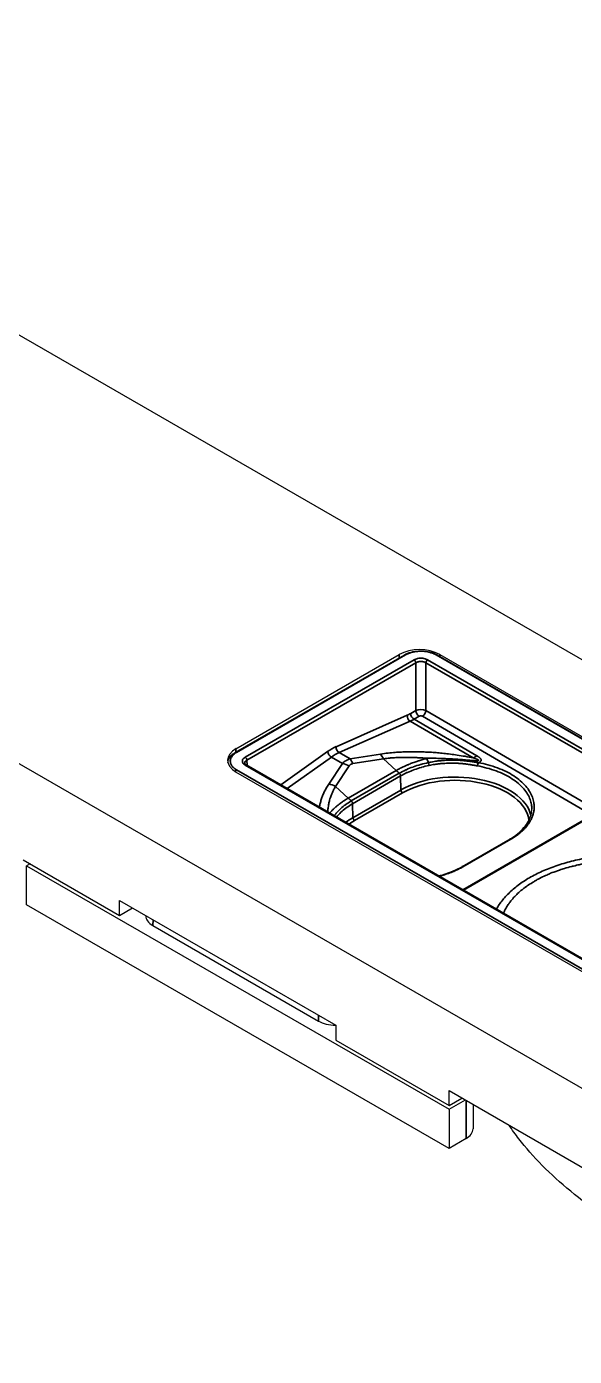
# Model space of a CAD drawing. Header units: millimetres. Extents: x 68 to 2000, y 100 to 2870.
# Drawn here: x 1331.5 to 1388.8, y 865.5 to 1004.8 of the extents above; entities that cross this region are included whole.
import ezdxf

# ---------------------------------------------------------------- set-up
doc = ezdxf.new("R2010")
doc.units = ezdxf.units.MM
doc.header["$LTSCALE"] = 10
doc.layers.add('_Sichtbarkanten', color=7, linetype='Continuous', lineweight=25)
doc.layers.add('Sichtbar schmal (ISO)', color=7, linetype='Continuous', lineweight=35)

msp = doc.modelspace()

# ---------------------------------------------------------------- linework, layer by layer
at = {"layer": '_Sichtbarkanten'}
for p, q in [((1274.8, 1004.8), (1593, 821.09)), ((1235.91, 982.35), (1554.1, 798.64)), ((1353.38, 928.81), (1371.07, 939.02)), ((1353.44, 929.18), (1370.52, 939.04)), ((1374.5, 939.02), (1479.16, 878.59)), ((1374.76, 939.04), (1479.1, 878.8)), ((1352.6, 927.7), (1352.6, 927.7)), ((1457.78, 866.5), (1353.44, 926.73)), ((1459.18, 867.06), (1354.53, 927.48)), ((1382.09, 919.72), (1377.07, 916.82)), ((1331.19, 917.54), (1341.27, 911.72)), ((1331.9, 917.13), (1331.54, 916.92)), ((1331.54, 916.92), (1375.74, 891.41)), ((1331.54, 912.84), (1331.54, 916.92)), ((1375.74, 887.32), (1331.54, 912.84)), ((1341.27, 911.72), (1341.27, 913.27)), ((1341.27, 913.27), (1363.89, 900.21)), ((1341.27, 911.72), (1342.61, 912.5)), ((1344.73, 910.66), (1362.06, 900.66)), ((1363.89, 900.21), (1363.89, 898.66)), ((1363.89, 898.66), (1375.74, 891.82)), ((1375.74, 891.82), (1375.74, 893.37)), ((1375.74, 893.37), (1414.27, 871.12)), ((1375.74, 891.82), (1377.08, 892.59)), ((1375.74, 891.41), (1377.44, 892.39)), ((1375.74, 891.41), (1375.74, 887.32)), ((1378.24, 891.92), (1378.24, 889.36)), ((1377.51, 888.34), (1375.74, 887.32))]:
    msp.add_line(p, q, dxfattribs=at)
for centre, major_axis, ratio, start_param, end_param in [((1372.64, 937.82), (-3, 0), 0.57735, 3.926991, 5.497787), ((1355.57, 927.96), (-3, 0), 0.57735, 5.497787, 7.068583), ((1346.5, 911.68), (-2.5, 0), 0.576647, 6.275518, 7.067974), ((1363.83, 901.68), (2.5, 0), 0.578054, 3.9276, 4.720056), ((1375.74, 889.36), (2.5, 0), 0.57735, 5.497787, 6.283185)]:
    msp.add_ellipse(centre, major_axis=major_axis, ratio=ratio, start_param=start_param, end_param=end_param, dxfattribs=at)
for points, knots in [([(1371.07, 939.02), (1371.27, 939.13), (1371.51, 939.23), (1372.01, 939.37), (1372.27, 939.41), (1372.81, 939.44), (1373.08, 939.43), (1373.6, 939.36), (1373.85, 939.3), (1374.23, 939.16), (1374.37, 939.09), (1374.5, 939.02)], [0, 0, 0, 0, 0.1660552, 0.1660552, 0.3279215, 0.3279215, 0.4875025, 0.4875025, 0.6464463, 0.6464463, 0.7526543, 0.7526543, 0.7526543, 0.7526543]), ([(1352.6, 927.7), (1352.61, 927.86), (1352.65, 928.02), (1352.8, 928.31), (1352.91, 928.44), (1353.14, 928.65), (1353.26, 928.73), (1353.38, 928.81)], [0, 0, 0, 0, 0.1374412, 0.1374412, 0.2768815, 0.2768815, 0.3797392, 0.3797392, 0.3797392, 0.3797392]), ([(1354.36, 927.67), (1354.36, 927.65), (1354.37, 927.63), (1354.4, 927.58), (1354.42, 927.56), (1354.46, 927.52), (1354.49, 927.5), (1354.53, 927.48)], [0, 0, 0, 0, 0.0591392, 0.0591392, 0.0917368, 0.0917368, 0.1262744, 0.1262744, 0.1262744, 0.1262744]), ([(1382.09, 919.72), (1382.69, 920.07), (1383.2, 920.48), (1383.94, 921.34), (1384.19, 921.8), (1384.36, 922.45), (1384.38, 922.65), (1384.39, 922.84)], [0, 0, 0, 0, 0.51711, 0.51711, 1.025548, 1.025548, 1.242955, 1.242955, 1.242955, 1.242955]), ([(1374.65, 915.87), (1375.18, 916), (1375.7, 916.18), (1376.48, 916.51), (1376.79, 916.66), (1377.07, 916.82)], [2.734678, 2.734678, 2.734678, 2.734678, 3.087174, 3.087174, 3.3269045, 3.3269045, 3.3269045, 3.3269045]), ([(1414.27, 870.39), (1414.18, 870.41), (1414.08, 870.44), (1413.98, 870.46), (1410.75, 871.29), (1407.54, 872.35), (1404.47, 873.59), (1401.4, 874.82), (1398.46, 876.25), (1395.77, 877.8), (1393.07, 879.36), (1390.6, 881.06), (1388.46, 882.83), (1386.31, 884.6), (1384.49, 886.45), (1383.04, 888.32), (1382.68, 888.79), (1382.34, 889.27), (1382.02, 889.74)], [0.0950371, 0.0950371, 0.0950371, 0.0950371, 0.1010675, 0.1010675, 0.1010675, 0.3005338, 0.3005338, 0.3005338, 0.5, 0.5, 0.5, 0.6994662, 0.6994662, 0.6994662, 0.8989325, 0.8989325, 0.8989325, 0.9493881, 0.9493881, 0.9493881, 0.9493881])]:
    msp.add_open_spline(points, degree=3, knots=knots, dxfattribs=at)
for points in [[(1352.6, 927.7), (1352.6, 927.7), (1352.6, 927.7), (1352.6, 927.7)], [(1354.36, 927.67), (1354.36, 927.67), (1354.36, 927.67), (1354.36, 927.67)]]:
    msp.add_open_spline(points, degree=3, dxfattribs=at)
at = {"layer": 'Sichtbar schmal (ISO)'}
for p, q in [((1371.19, 939), (1353.51, 928.79)), ((1370.52, 939.04), (1370.52, 938.7)), ((1479.03, 878.58), (1374.38, 939)), ((1374.76, 938.86), (1374.76, 939.04)), ((1372.08, 938.49), (1354.41, 928.28)), ((1372.25, 938.18), (1354.58, 927.98)), ((1372.25, 938.18), (1372.25, 933.18)), ((1477.96, 877.77), (1373.31, 938.18)), ((1373.31, 938.18), (1373.31, 933.17)), ((1373.49, 938.49), (1478.14, 878.07)), ((1372.25, 933.18), (1371.72, 932.87)), ((1391.05, 922.83), (1373.31, 933.17)), ((1371.36, 932.68), (1363.92, 929.39)), ((1371.67, 932.06), (1364.23, 928.77)), ((1371.67, 932.06), (1378.25, 928.22)), ((1372.61, 932.57), (1372.07, 932.26)), ((1372.07, 932.26), (1378.65, 928.43)), ((1390.69, 922.22), (1372.96, 932.57)), ((1353.44, 928.84), (1353.44, 929.18)), ((1354.6, 927.44), (1354.58, 927.98)), ((1363.03, 928.88), (1358.14, 925.39)), ((1363.43, 928.3), (1358.81, 925.01)), ((1364.57, 927.63), (1363.15, 925.48)), ((1364.57, 927.63), (1363.43, 928.3)), ((1365.38, 928.1), (1364.23, 928.77)), ((1368.56, 928.61), (1365.38, 928.1)), ((1368.87, 928.12), (1365.68, 927.61)), ((1368.87, 928.12), (1370.2, 926.89)), ((1353.51, 926.96), (1458.17, 866.53)), ((1459.05, 867.05), (1354.41, 927.47)), ((1365.28, 927.38), (1363.85, 925.23)), ((1370.2, 926.89), (1365.18, 923.99)), ((1370.53, 926.6), (1365.51, 923.71)), ((1370.67, 926.32), (1365.65, 923.42)), ((1370.67, 926.32), (1370.7, 924.85)), ((1363.85, 925.23), (1365.18, 923.99)), ((1370.7, 924.85), (1365.67, 921.95)), ((1365.65, 923.42), (1365.67, 921.95)), ((1370.87, 924.55), (1365.85, 921.65)), ((1377.17, 914.41), (1390.69, 922.22)), ((1377.26, 914.36), (1390.79, 922.17)), ((1377.19, 916.81), (1382.21, 919.71)), ((1344.73, 910.66), (1344.77, 911.25)), ((1362.06, 900.66), (1362.06, 901.27)), ((1377.51, 892.34), (1377.51, 888.34))]:
    msp.add_line(p, q, dxfattribs=at)
for centre, major_axis, ratio, start_param, end_param in [((1371.19, 938.8), (-0.125, 0.217), 0.57735, 5.497787, 6.283185), ((1374.38, 938.8), (0.125, 0.217), 0.57735, 0, 0.785398), ((1372.08, 938.28), (0.125, -0.217), 0.57735, 0.802851, 2.356194), ((1373.49, 938.28), (-0.125, -0.217), 0.57735, 3.926991, 5.480334), ((1372.78, 932.87), (-0.75, 0.001), 0.564858, 3.927962, 5.498483), ((1372.61, 932.98), (-0.25, 0.433), 0.57735, 0.802851, 2.350959), ((1372.96, 932.98), (0.252, 0.432), 0.574372, 3.929641, 5.482984), ((1371.71, 932.48), (-0.202, 0.457), 0.638319, 0.867947, 2.416202), ((1371.67, 936.57), (-2.19, -3.93), 0.587338, 0.662122, 0.776517), ((1372.02, 936.38), (-2.44, -4.36), 0.586051, 0.663298, 0.777689), ((1372.07, 932.67), (-0.25, 0.433), 0.57735, 0.802851, 2.350959), ((1363.54, 924.64), (-2.68, -4.8), 0.587338, 3.803714, 4.032507), ((1364.27, 929.19), (-0.202, 0.457), 0.638319, 0.867947, 2.416202), ((1353.51, 928.59), (-0.125, 0.217), 0.57735, 5.497787, 6.283194), ((1354.41, 928.08), (0.125, -0.217), 0.57735, 0.802851, 2.356194), ((1363.39, 928.68), (-0.29, 0.407), 0.508834, 0.750857, 2.299113), ((1363.9, 924.44), (-2.42, -4.37), 0.588623, 3.802531, 4.031337), ((1364.76, 925.73), (2.08, -1.38), 0.678392, 1.764791, 2.077288), ((1365.17, 925.96), (0.4, -2.47), 0.393813, 2.24003, 2.552527), ((1368.35, 926.47), (0.4, -2.47), 0.393811, 2.240031, 2.552528), ((1373.9, 931.12), (-0.84, 4.93), 0.236311, 2.173146, 2.290361), ((1373.57, 927.55), (0.052, -0.244), 0.26987, 0.942119, 2.279892), ((1378.67, 932.5), (-2.52, -4.32), 0.574309, 0.673627, 0.787993), ((1378.79, 927.51), (-0.045, -0.246), 0.237422, 3.781903, 5.332804), ((1353.51, 926.75), (0.125, 0.217), 0.57735, 0.785398, 1.765243), ((1354.41, 927.26), (0.125, 0.217), 0.57735, 0, 0.785398), ((1371.23, 930.2), (-2.5, 4.33), 0.57735, 2.059502, 2.156639), ((1376.36, 921.59), (8, 0), 0.57735, 0.132278, 2.356194), ((1376.36, 921.39), (7.75, 0), 0.57735, 0.067114, 2.356194), ((1363.34, 923.58), (2.08, -1.38), 0.678392, 1.764791, 2.077288), ((1370.87, 924.75), (-0.125, 0.217), 0.57735, 0.802851, 2.356194), ((1366.22, 927.3), (-2.5, 4.33), 0.57735, 2.059502, 2.156639), ((1371.33, 918.69), (-8, 0), 0.57735, 5.497787, 5.637259), ((1365.85, 921.86), (-0.125, 0.217), 0.57735, 0.802851, 2.356194), ((1371.33, 918.49), (-7.75, 0), 0.57735, 5.497787, 5.609846), ((1382.21, 919.51), (-0.125, 0.217), 0.57735, 5.492551, 6.283185), ((1377.19, 916.61), (-0.125, 0.217), 0.57735, 5.492551, 6.283185)]:
    msp.add_ellipse(centre, major_axis=major_axis, ratio=ratio, start_param=start_param, end_param=end_param, dxfattribs=at)
for points, knots in [([(1374.38, 939), (1374.3, 939.05), (1374.23, 939.09), (1374.14, 939.12), (1374.13, 939.13), (1374.13, 939.13), (1374.12, 939.13), (1374.04, 939.17), (1373.94, 939.2), (1373.85, 939.23), (1373.84, 939.23), (1373.84, 939.23), (1373.84, 939.23), (1373.74, 939.27), (1373.63, 939.29), (1373.52, 939.31), (1373.51, 939.31), (1373.51, 939.32), (1373.51, 939.32), (1373.4, 939.34), (1373.29, 939.35), (1373.18, 939.37), (1373.17, 939.37), (1373.16, 939.37), (1373.15, 939.37), (1373.04, 939.38), (1372.94, 939.38), (1372.83, 939.38), (1372.82, 939.39), (1372.8, 939.39), (1372.78, 939.39), (1372.68, 939.39), (1372.58, 939.38), (1372.48, 939.37), (1372.46, 939.37), (1372.44, 939.37), (1372.42, 939.37), (1372.32, 939.36), (1372.23, 939.35), (1372.14, 939.33), (1372.11, 939.33), (1372.09, 939.32), (1372.06, 939.32), (1371.97, 939.3), (1371.89, 939.28), (1371.81, 939.26), (1371.78, 939.25), (1371.75, 939.24), (1371.72, 939.23), (1371.64, 939.21), (1371.56, 939.18), (1371.49, 939.15), (1371.47, 939.14), (1371.45, 939.13), (1371.43, 939.12), (1371.34, 939.09), (1371.26, 939.05), (1371.19, 939)], [0, 0, 0, 0, 0.1, 0.1, 0.1, 0.106561, 0.106561, 0.106561, 0.2, 0.2, 0.2, 0.20288, 0.20288, 0.20288, 0.298312, 0.298312, 0.298312, 0.3, 0.3, 0.3, 0.392403, 0.392403, 0.392403, 0.4, 0.4, 0.4, 0.486838, 0.486838, 0.486838, 0.5, 0.5, 0.5, 0.581948, 0.581948, 0.581948, 0.6, 0.6, 0.6, 0.675281, 0.675281, 0.675281, 0.7, 0.7, 0.7, 0.77203, 0.77203, 0.77203, 0.8, 0.8, 0.8, 0.877932, 0.877932, 0.877932, 0.9, 0.9, 0.9, 1, 1, 1, 1]), ([(1373.49, 938.49), (1373.44, 938.52), (1373.38, 938.54), (1373.32, 938.57), (1373.25, 938.59), (1373.19, 938.61), (1373.11, 938.62), (1373.04, 938.64), (1372.97, 938.65), (1372.9, 938.65), (1372.82, 938.66), (1372.75, 938.66), (1372.67, 938.65), (1372.6, 938.65), (1372.52, 938.64), (1372.45, 938.62), (1372.38, 938.61), (1372.32, 938.59), (1372.25, 938.57), (1372.19, 938.54), (1372.13, 938.52), (1372.08, 938.49)], [0, 0, 0, 0, 0.142857, 0.142857, 0.142857, 0.285714, 0.285714, 0.285714, 0.428571, 0.428571, 0.428571, 0.571429, 0.571429, 0.571429, 0.714286, 0.714286, 0.714286, 0.857143, 0.857143, 0.857143, 1, 1, 1, 1]), ([(1372.96, 932.57), (1372.95, 932.58), (1372.93, 932.58), (1372.92, 932.59), (1372.9, 932.6), (1372.88, 932.6), (1372.87, 932.6), (1372.85, 932.61), (1372.83, 932.61), (1372.81, 932.61), (1372.8, 932.61), (1372.78, 932.61), (1372.76, 932.61), (1372.76, 932.61), (1372.76, 932.61), (1372.75, 932.61), (1372.74, 932.61), (1372.72, 932.61), (1372.71, 932.61), (1372.7, 932.61), (1372.7, 932.61), (1372.7, 932.61), (1372.68, 932.6), (1372.67, 932.6), (1372.65, 932.59), (1372.65, 932.59), (1372.65, 932.59), (1372.65, 932.59), (1372.63, 932.59), (1372.62, 932.58), (1372.61, 932.57)], [0, 0, 0, 0, 0.142224, 0.142224, 0.142224, 0.280203, 0.280203, 0.280203, 0.418988, 0.418988, 0.418988, 0.557082, 0.557082, 0.557082, 0.571429, 0.571429, 0.571429, 0.697074, 0.697074, 0.697074, 0.714286, 0.714286, 0.714286, 0.844977, 0.844977, 0.844977, 0.857143, 0.857143, 0.857143, 1, 1, 1, 1]), ([(1353.51, 928.79), (1353.44, 928.75), (1353.37, 928.71), (1353.3, 928.66), (1353.3, 928.65), (1353.29, 928.65), (1353.29, 928.65), (1353.23, 928.6), (1353.17, 928.55), (1353.12, 928.49), (1353.11, 928.49), (1353.11, 928.49), (1353.11, 928.48), (1353.06, 928.43), (1353.01, 928.36), (1352.97, 928.3), (1352.93, 928.24), (1352.91, 928.17), (1352.89, 928.1), (1352.88, 928.1), (1352.88, 928.09), (1352.88, 928.09), (1352.86, 928.03), (1352.85, 927.97), (1352.85, 927.9), (1352.85, 927.89), (1352.85, 927.89), (1352.85, 927.88), (1352.85, 927.82), (1352.86, 927.76), (1352.87, 927.7), (1352.87, 927.69), (1352.88, 927.68), (1352.88, 927.66), (1352.9, 927.61), (1352.92, 927.56), (1352.94, 927.51), (1352.95, 927.49), (1352.96, 927.47), (1352.97, 927.46), (1353, 927.41), (1353.03, 927.36), (1353.07, 927.31), (1353.09, 927.3), (1353.1, 927.28), (1353.12, 927.26), (1353.16, 927.22), (1353.21, 927.17), (1353.26, 927.13), (1353.27, 927.12), (1353.29, 927.11), (1353.3, 927.09), (1353.37, 927.04), (1353.44, 927), (1353.51, 926.96)], [0, 0, 0, 0, 0.1, 0.1, 0.1, 0.106905, 0.106905, 0.106905, 0.2, 0.2, 0.2, 0.203278, 0.203278, 0.203278, 0.298735, 0.298735, 0.298735, 0.39285, 0.39285, 0.39285, 0.4, 0.4, 0.4, 0.48729, 0.48729, 0.48729, 0.5, 0.5, 0.5, 0.582416, 0.582416, 0.582416, 0.6, 0.6, 0.6, 0.67577, 0.67577, 0.67577, 0.7, 0.7, 0.7, 0.772425, 0.772425, 0.772425, 0.8, 0.8, 0.8, 0.878172, 0.878172, 0.878172, 0.9, 0.9, 0.9, 1, 1, 1, 1]), ([(1354.41, 928.28), (1354.35, 928.25), (1354.31, 928.22), (1354.27, 928.18), (1354.23, 928.15), (1354.19, 928.11), (1354.17, 928.07), (1354.14, 928.03), (1354.13, 927.98), (1354.12, 927.94), (1354.11, 927.9), (1354.11, 927.85), (1354.12, 927.81), (1354.13, 927.77), (1354.14, 927.73), (1354.17, 927.69), (1354.19, 927.64), (1354.23, 927.61), (1354.27, 927.57), (1354.31, 927.53), (1354.35, 927.5), (1354.41, 927.47)], [0, 0, 0, 0, 0.142857, 0.142857, 0.142857, 0.285714, 0.285714, 0.285714, 0.428571, 0.428571, 0.428571, 0.571429, 0.571429, 0.571429, 0.714286, 0.714286, 0.714286, 0.857143, 0.857143, 0.857143, 1, 1, 1, 1]), ([(1354.58, 927.98), (1354.54, 927.96), (1354.47, 927.91), (1354.4, 927.82), (1354.37, 927.74), (1354.36, 927.69), (1354.36, 927.67)], [0, 0, 0, 0, 0.1428571, 0.2857143, 0.4285714, 0.5111097, 0.5111097, 0.5111097, 0.5111097]), ([(1365.38, 928.1), (1365.3, 928.08), (1365.23, 928.05), (1365.16, 928.02), (1365.15, 928.02), (1365.15, 928.02), (1365.14, 928.02), (1365.08, 927.99), (1365.01, 927.96), (1364.95, 927.92), (1364.95, 927.92), (1364.94, 927.92), (1364.93, 927.91), (1364.87, 927.88), (1364.81, 927.84), (1364.75, 927.79), (1364.75, 927.79), (1364.75, 927.79), (1364.74, 927.79), (1364.68, 927.74), (1364.63, 927.69), (1364.57, 927.63)], [0.0000018, 0.0000018, 0.0000018, 0.0000018, 0.2325658, 0.2325658, 0.2325658, 0.25, 0.25, 0.25, 0.4800042, 0.4800042, 0.4800042, 0.5, 0.5, 0.5, 0.7381522, 0.7381522, 0.7381522, 0.75, 0.75, 0.75, 1, 1, 1, 1]), ([(1365.68, 927.61), (1365.64, 927.61), (1365.6, 927.6), (1365.56, 927.58), (1365.56, 927.58), (1365.55, 927.58), (1365.55, 927.58), (1365.51, 927.57), (1365.48, 927.55), (1365.45, 927.54), (1365.45, 927.53), (1365.44, 927.53), (1365.44, 927.53), (1365.41, 927.51), (1365.38, 927.49), (1365.36, 927.47), (1365.35, 927.47), (1365.35, 927.47), (1365.35, 927.47), (1365.32, 927.44), (1365.3, 927.41), (1365.28, 927.38)], [0.0000036, 0.0000036, 0.0000036, 0.0000036, 0.2325545, 0.2325545, 0.2325545, 0.25, 0.25, 0.25, 0.4800041, 0.4800041, 0.4800041, 0.5, 0.5, 0.5, 0.7381615, 0.7381615, 0.7381615, 0.75, 0.75, 0.75, 1, 1, 1, 1]), ([(1378.25, 928.22), (1377.96, 928.28), (1377.68, 928.33), (1377.41, 928.38), (1377.13, 928.42), (1376.86, 928.47), (1376.6, 928.51), (1376.35, 928.55), (1376.1, 928.58), (1375.87, 928.61), (1375.63, 928.64), (1375.4, 928.67), (1375.18, 928.69), (1374.96, 928.71), (1374.75, 928.73), (1374.54, 928.75), (1374.33, 928.77), (1374.12, 928.78), (1373.91, 928.8), (1373.7, 928.81), (1373.49, 928.82), (1373.28, 928.83), (1373.07, 928.84), (1372.86, 928.85), (1372.65, 928.85), (1372.44, 928.86), (1372.23, 928.86), (1372.02, 928.86), (1371.81, 928.86), (1371.6, 928.86), (1371.39, 928.85), (1371.17, 928.85), (1370.96, 928.84), (1370.75, 928.83), (1370.53, 928.82), (1370.31, 928.81), (1370.08, 928.79), (1369.85, 928.77), (1369.61, 928.75), (1369.36, 928.72), (1369.1, 928.69), (1368.84, 928.65), (1368.56, 928.61)], [0, 0, 0, 0, 0.071429, 0.071429, 0.071429, 0.142857, 0.142857, 0.142857, 0.214286, 0.214286, 0.214286, 0.285714, 0.285714, 0.285714, 0.357143, 0.357143, 0.357143, 0.428571, 0.428571, 0.428571, 0.5, 0.5, 0.5, 0.571429, 0.571429, 0.571429, 0.642857, 0.642857, 0.642857, 0.714286, 0.714286, 0.714286, 0.785714, 0.785714, 0.785714, 0.857143, 0.857143, 0.857143, 0.928571, 0.928571, 0.928571, 1, 1, 1, 1]), ([(1373.42, 928.17), (1373.27, 928.18), (1373.11, 928.19), (1372.96, 928.21), (1372.94, 928.21), (1372.91, 928.21), (1372.89, 928.21), (1372.71, 928.22), (1372.53, 928.24), (1372.35, 928.24), (1372.34, 928.24), (1372.34, 928.25), (1372.33, 928.25), (1372.16, 928.25), (1371.99, 928.26), (1371.82, 928.26), (1371.78, 928.27), (1371.73, 928.27), (1371.69, 928.27), (1371.56, 928.27), (1371.42, 928.27), (1371.29, 928.27), (1371.21, 928.27), (1371.13, 928.27), (1371.05, 928.27), (1370.95, 928.27), (1370.84, 928.27), (1370.74, 928.27), (1370.62, 928.26), (1370.51, 928.26), (1370.39, 928.25), (1370.31, 928.25), (1370.24, 928.25), (1370.16, 928.24), (1370, 928.23), (1369.84, 928.22), (1369.66, 928.21), (1369.62, 928.21), (1369.58, 928.2), (1369.54, 928.2), (1369.33, 928.18), (1369.1, 928.15), (1368.87, 928.12)], [0, 0, 0, 0, 0.108069, 0.108069, 0.108069, 0.125, 0.125, 0.125, 0.25, 0.25, 0.25, 0.256719, 0.256719, 0.256719, 0.375, 0.375, 0.375, 0.405487, 0.405487, 0.405487, 0.5, 0.5, 0.5, 0.553901, 0.553901, 0.553901, 0.625, 0.625, 0.625, 0.702493, 0.702493, 0.702493, 0.75, 0.75, 0.75, 0.851226, 0.851226, 0.851226, 0.875, 0.875, 0.875, 1, 1, 1, 1]), ([(1373.42, 928.17), (1373.41, 928.16), (1373.4, 928.16), (1373.39, 928.16), (1373.33, 928.14), (1373.26, 928.12), (1373.2, 928.11), (1373.13, 928.09), (1373.06, 928.07), (1372.99, 928.04), (1372.92, 928.02), (1372.84, 928), (1372.77, 927.98), (1372.7, 927.96), (1372.63, 927.94), (1372.57, 927.91), (1372.55, 927.91), (1372.54, 927.91), (1372.53, 927.9), (1372.47, 927.89), (1372.42, 927.87), (1372.36, 927.85), (1372.29, 927.82), (1372.22, 927.8), (1372.14, 927.77), (1372.07, 927.75), (1372, 927.72), (1371.92, 927.69), (1371.85, 927.67), (1371.78, 927.64), (1371.71, 927.61), (1371.7, 927.61), (1371.7, 927.61), (1371.69, 927.6), (1371.61, 927.57), (1371.53, 927.54), (1371.44, 927.5), (1371.35, 927.46), (1371.26, 927.43), (1371.17, 927.38), (1371.09, 927.35), (1371.01, 927.31), (1370.92, 927.27), (1370.9, 927.26), (1370.89, 927.25), (1370.87, 927.24), (1370.76, 927.19), (1370.66, 927.14), (1370.54, 927.08), (1370.43, 927.02), (1370.32, 926.96), (1370.2, 926.89)], [0, 0, 0, 0, 0.011287, 0.011287, 0.011287, 0.076923, 0.076923, 0.076923, 0.153846, 0.153846, 0.153846, 0.230769, 0.230769, 0.230769, 0.307692, 0.307692, 0.307692, 0.31988, 0.31988, 0.31988, 0.384615, 0.384615, 0.384615, 0.461538, 0.461538, 0.461538, 0.538462, 0.538462, 0.538462, 0.610658, 0.610658, 0.610658, 0.615385, 0.615385, 0.615385, 0.692308, 0.692308, 0.692308, 0.769231, 0.769231, 0.769231, 0.832664, 0.832664, 0.832664, 0.846154, 0.846154, 0.846154, 0.923077, 0.923077, 0.923077, 1, 1, 1, 1]), ([(1373.58, 927.72), (1373.31, 927.67), (1373.04, 927.6), (1372.78, 927.53), (1372.77, 927.52), (1372.76, 927.52), (1372.75, 927.52), (1372.5, 927.45), (1372.25, 927.37), (1372.02, 927.28), (1372, 927.28), (1371.97, 927.27), (1371.95, 927.26), (1371.72, 927.17), (1371.49, 927.08), (1371.27, 926.98), (1371.25, 926.97), (1371.23, 926.96), (1371.21, 926.95), (1370.97, 926.84), (1370.74, 926.72), (1370.53, 926.6)], [0.0000007, 0.0000007, 0.0000007, 0.0000007, 0.2393032, 0.2393032, 0.2393032, 0.25, 0.25, 0.25, 0.4773005, 0.4773005, 0.4773005, 0.5, 0.5, 0.5, 0.7264113, 0.7264113, 0.7264113, 0.75, 0.75, 0.75, 1, 1, 1, 1]), ([(1378.25, 928.22), (1378.28, 928.21), (1378.31, 928.2), (1378.34, 928.19), (1378.37, 928.18), (1378.4, 928.17), (1378.43, 928.16), (1378.46, 928.15), (1378.48, 928.14), (1378.51, 928.13), (1378.53, 928.12), (1378.55, 928.11), (1378.58, 928.11), (1378.58, 928.1), (1378.58, 928.1), (1378.58, 928.1), (1378.6, 928.1), (1378.62, 928.09), (1378.64, 928.08), (1378.64, 928.08), (1378.64, 928.08), (1378.64, 928.08), (1378.66, 928.07), (1378.68, 928.06), (1378.69, 928.06), (1378.69, 928.06), (1378.69, 928.06), (1378.7, 928.05), (1378.71, 928.05), (1378.72, 928.04), (1378.73, 928.03), (1378.74, 928.03), (1378.74, 928.03), (1378.74, 928.03), (1378.75, 928.03), (1378.76, 928.02), (1378.77, 928.01), (1378.77, 928.01), (1378.77, 928.01), (1378.77, 928.01), (1378.78, 928.01), (1378.79, 928), (1378.8, 928), (1378.8, 928), (1378.8, 927.99), (1378.8, 927.99), (1378.81, 927.99), (1378.81, 927.98), (1378.81, 927.98), (1378.82, 927.97), (1378.82, 927.97), (1378.82, 927.96), (1378.82, 927.96), (1378.82, 927.96), (1378.82, 927.95), (1378.81, 927.95), (1378.81, 927.94), (1378.8, 927.94), (1378.8, 927.94), (1378.8, 927.94), (1378.8, 927.94), (1378.79, 927.94), (1378.78, 927.93), (1378.77, 927.93), (1378.77, 927.93), (1378.77, 927.93), (1378.76, 927.93), (1378.75, 927.93), (1378.74, 927.93), (1378.73, 927.92), (1378.72, 927.92), (1378.72, 927.92), (1378.71, 927.92), (1378.7, 927.92), (1378.69, 927.92), (1378.67, 927.92), (1378.66, 927.92), (1378.66, 927.92), (1378.65, 927.92), (1378.64, 927.92), (1378.62, 927.92), (1378.6, 927.92), (1378.59, 927.92), (1378.58, 927.92), (1378.58, 927.92), (1378.56, 927.92), (1378.54, 927.92), (1378.52, 927.92), (1378.51, 927.92), (1378.5, 927.92), (1378.49, 927.92), (1378.47, 927.92), (1378.44, 927.92), (1378.42, 927.92), (1378.41, 927.92), (1378.4, 927.93), (1378.39, 927.93), (1378.36, 927.93), (1378.34, 927.93), (1378.31, 927.93), (1378.3, 927.93), (1378.29, 927.93), (1378.27, 927.93), (1378.25, 927.93), (1378.22, 927.94), (1378.2, 927.94), (1378.18, 927.94), (1378.16, 927.94), (1378.15, 927.94), (1378.12, 927.94), (1378.09, 927.95), (1378.06, 927.95), (1378.04, 927.95), (1378.02, 927.95), (1378, 927.95), (1377.97, 927.95), (1377.94, 927.96), (1377.91, 927.96), (1377.89, 927.96), (1377.87, 927.96), (1377.84, 927.97), (1377.81, 927.97), (1377.78, 927.97), (1377.74, 927.97), (1377.71, 927.98), (1377.69, 927.98), (1377.66, 927.98), (1377.63, 927.98), (1377.59, 927.99), (1377.55, 927.99), (1377.52, 927.99), (1377.49, 927.99), (1377.46, 928), (1377.42, 928), (1377.38, 928), (1377.34, 928.01), (1377.3, 928.01), (1377.27, 928.01), (1377.23, 928.02), (1377.19, 928.02), (1377.15, 928.02), (1377.1, 928.03), (1377.06, 928.03), (1377.02, 928.03), (1376.98, 928.04), (1376.94, 928.04), (1376.89, 928.04), (1376.84, 928.05), (1376.79, 928.05), (1376.75, 928.05), (1376.7, 928.06), (1376.65, 928.06), (1376.6, 928.07), (1376.55, 928.07), (1376.5, 928.07), (1376.44, 928.08), (1376.39, 928.08), (1376.34, 928.08), (1376.28, 928.09), (1376.23, 928.09), (1376.17, 928.09), (1376.11, 928.1), (1376.05, 928.1), (1375.99, 928.11), (1375.94, 928.11), (1375.88, 928.11), (1375.81, 928.12), (1375.74, 928.12), (1375.67, 928.12), (1375.61, 928.13), (1375.55, 928.13), (1375.49, 928.13), (1375.41, 928.14), (1375.33, 928.14), (1375.25, 928.14), (1375.18, 928.14), (1375.12, 928.15), (1375.05, 928.15), (1374.96, 928.15), (1374.87, 928.16), (1374.77, 928.16), (1374.7, 928.16), (1374.63, 928.16), (1374.56, 928.16), (1374.45, 928.17), (1374.34, 928.17), (1374.23, 928.17), (1374.15, 928.17), (1374.08, 928.17), (1374, 928.17), (1373.88, 928.17), (1373.76, 928.17), (1373.64, 928.17), (1373.57, 928.17), (1373.49, 928.17), (1373.42, 928.17)], [0, 0, 0, 0, 0.0277778, 0.0277778, 0.0277778, 0.0555556, 0.0555556, 0.0555556, 0.0833333, 0.0833333, 0.0833333, 0.1111111, 0.1111111, 0.1111111, 0.113085, 0.113085, 0.113085, 0.1388889, 0.1388889, 0.1388889, 0.1413546, 0.1413546, 0.1413546, 0.1666667, 0.1666667, 0.1666667, 0.1696253, 0.1696253, 0.1696253, 0.1944444, 0.1944444, 0.1944444, 0.1978969, 0.1978969, 0.1978969, 0.2222222, 0.2222222, 0.2222222, 0.2261725, 0.2261725, 0.2261725, 0.25, 0.25, 0.25, 0.2544501, 0.2544501, 0.2544501, 0.2777778, 0.2777778, 0.2777778, 0.3055556, 0.3055556, 0.3055556, 0.3333333, 0.3333333, 0.3333333, 0.3611111, 0.3611111, 0.3611111, 0.3675181, 0.3675181, 0.3675181, 0.3888889, 0.3888889, 0.3888889, 0.3957945, 0.3957945, 0.3957945, 0.4166667, 0.4166667, 0.4166667, 0.4240613, 0.4240613, 0.4240613, 0.4444444, 0.4444444, 0.4444444, 0.4523359, 0.4523359, 0.4523359, 0.4722222, 0.4722222, 0.4722222, 0.4806045, 0.4806045, 0.4806045, 0.5, 0.5, 0.5, 0.5088861, 0.5088861, 0.5088861, 0.5277778, 0.5277778, 0.5277778, 0.5371562, 0.5371562, 0.5371562, 0.5555556, 0.5555556, 0.5555556, 0.5654231, 0.5654231, 0.5654231, 0.5833333, 0.5833333, 0.5833333, 0.5936914, 0.5936914, 0.5936914, 0.6111111, 0.6111111, 0.6111111, 0.6219612, 0.6219612, 0.6219612, 0.6388889, 0.6388889, 0.6388889, 0.6502323, 0.6502323, 0.6502323, 0.6666667, 0.6666667, 0.6666667, 0.6785043, 0.6785043, 0.6785043, 0.6944444, 0.6944444, 0.6944444, 0.706775, 0.706775, 0.706775, 0.7222222, 0.7222222, 0.7222222, 0.7350443, 0.7350443, 0.7350443, 0.75, 0.75, 0.75, 0.763311, 0.763311, 0.763311, 0.7777778, 0.7777778, 0.7777778, 0.7915835, 0.7915835, 0.7915835, 0.8055556, 0.8055556, 0.8055556, 0.8198651, 0.8198651, 0.8198651, 0.8333333, 0.8333333, 0.8333333, 0.8481327, 0.8481327, 0.8481327, 0.8611111, 0.8611111, 0.8611111, 0.8763974, 0.8763974, 0.8763974, 0.8888889, 0.8888889, 0.8888889, 0.9046671, 0.9046671, 0.9046671, 0.9166667, 0.9166667, 0.9166667, 0.9329148, 0.9329148, 0.9329148, 0.9444444, 0.9444444, 0.9444444, 0.9611167, 0.9611167, 0.9611167, 0.9722222, 0.9722222, 0.9722222, 0.9897059, 0.9897059, 0.9897059, 1, 1, 1, 1]), ([(1378.79, 927.71), (1378.75, 927.72), (1378.71, 927.73), (1378.66, 927.74), (1378.66, 927.74), (1378.66, 927.74), (1378.65, 927.74), (1378.61, 927.74), (1378.57, 927.75), (1378.52, 927.76), (1378.51, 927.76), (1378.51, 927.76), (1378.5, 927.76), (1378.45, 927.77), (1378.41, 927.78), (1378.36, 927.78), (1378.35, 927.79), (1378.34, 927.79), (1378.33, 927.79), (1378.28, 927.8), (1378.23, 927.8), (1378.19, 927.81), (1378.17, 927.81), (1378.15, 927.82), (1378.14, 927.82), (1378.09, 927.83), (1378.04, 927.83), (1377.99, 927.84), (1377.97, 927.84), (1377.95, 927.85), (1377.93, 927.85), (1377.88, 927.85), (1377.83, 927.86), (1377.78, 927.87), (1377.75, 927.87), (1377.73, 927.87), (1377.7, 927.88), (1377.65, 927.88), (1377.6, 927.89), (1377.55, 927.89), (1377.52, 927.9), (1377.48, 927.9), (1377.44, 927.91), (1377.4, 927.91), (1377.35, 927.92), (1377.3, 927.92), (1377.25, 927.92), (1377.21, 927.93), (1377.16, 927.93), (1377.12, 927.94), (1377.07, 927.94), (1377.02, 927.94), (1376.97, 927.95), (1376.91, 927.95), (1376.85, 927.96), (1376.81, 927.96), (1376.76, 927.96), (1376.72, 927.96), (1376.65, 927.97), (1376.58, 927.97), (1376.51, 927.97), (1376.47, 927.97), (1376.43, 927.97), (1376.39, 927.98), (1376.3, 927.98), (1376.22, 927.98), (1376.13, 927.98), (1376.1, 927.98), (1376.06, 927.98), (1376.02, 927.98), (1375.92, 927.98), (1375.82, 927.98), (1375.72, 927.98), (1375.68, 927.97), (1375.65, 927.97), (1375.62, 927.97), (1375.5, 927.97), (1375.38, 927.96), (1375.26, 927.95), (1375.23, 927.95), (1375.2, 927.95), (1375.18, 927.95), (1375.04, 927.94), (1374.9, 927.93), (1374.75, 927.91), (1374.73, 927.91), (1374.71, 927.91), (1374.69, 927.9), (1374.53, 927.89), (1374.36, 927.86), (1374.19, 927.84), (1374.18, 927.84), (1374.17, 927.83), (1374.16, 927.83), (1373.98, 927.8), (1373.78, 927.77), (1373.58, 927.72)], [0.0000001, 0.0000001, 0.0000001, 0.0000001, 0.0588235, 0.0588235, 0.0588235, 0.0641882, 0.0641882, 0.0641882, 0.1176471, 0.1176471, 0.1176471, 0.1264942, 0.1264942, 0.1264942, 0.1764706, 0.1764706, 0.1764706, 0.189003, 0.189003, 0.189003, 0.2352941, 0.2352941, 0.2352941, 0.2513416, 0.2513416, 0.2513416, 0.2941176, 0.2941176, 0.2941176, 0.3136317, 0.3136317, 0.3136317, 0.3529412, 0.3529412, 0.3529412, 0.3759008, 0.3759008, 0.3759008, 0.4117647, 0.4117647, 0.4117647, 0.4381951, 0.4381951, 0.4381951, 0.4705882, 0.4705882, 0.4705882, 0.50056, 0.50056, 0.50056, 0.5294118, 0.5294118, 0.5294118, 0.5629681, 0.5629681, 0.5629681, 0.5882353, 0.5882353, 0.5882353, 0.6254311, 0.6254311, 0.6254311, 0.6470588, 0.6470588, 0.6470588, 0.6879764, 0.6879764, 0.6879764, 0.7058824, 0.7058824, 0.7058824, 0.7505988, 0.7505988, 0.7505988, 0.7647059, 0.7647059, 0.7647059, 0.8133228, 0.8133228, 0.8133228, 0.8235294, 0.8235294, 0.8235294, 0.8760111, 0.8760111, 0.8760111, 0.8823529, 0.8823529, 0.8823529, 0.9383575, 0.9383575, 0.9383575, 0.9411765, 0.9411765, 0.9411765, 1, 1, 1, 1]), ([(1378.72, 927.38), (1378.68, 927.38), (1378.64, 927.39), (1378.59, 927.4), (1378.59, 927.4), (1378.58, 927.4), (1378.58, 927.4), (1378.54, 927.41), (1378.5, 927.42), (1378.45, 927.42), (1378.44, 927.43), (1378.44, 927.43), (1378.43, 927.43), (1378.39, 927.44), (1378.34, 927.44), (1378.3, 927.45), (1378.28, 927.45), (1378.27, 927.46), (1378.26, 927.46), (1378.22, 927.47), (1378.17, 927.47), (1378.13, 927.48), (1378.11, 927.48), (1378.09, 927.49), (1378.08, 927.49), (1378.03, 927.5), (1377.99, 927.5), (1377.94, 927.51), (1377.92, 927.51), (1377.89, 927.52), (1377.87, 927.52), (1377.83, 927.53), (1377.78, 927.53), (1377.73, 927.54), (1377.71, 927.55), (1377.68, 927.55), (1377.65, 927.55), (1377.6, 927.56), (1377.56, 927.56), (1377.51, 927.57), (1377.47, 927.58), (1377.44, 927.58), (1377.4, 927.58), (1377.36, 927.59), (1377.31, 927.59), (1377.26, 927.6), (1377.22, 927.6), (1377.18, 927.61), (1377.13, 927.61), (1377.09, 927.62), (1377.04, 927.62), (1376.99, 927.62), (1376.94, 927.63), (1376.89, 927.63), (1376.83, 927.64), (1376.79, 927.64), (1376.74, 927.64), (1376.7, 927.65), (1376.63, 927.65), (1376.57, 927.65), (1376.5, 927.66), (1376.46, 927.66), (1376.42, 927.66), (1376.38, 927.66), (1376.3, 927.66), (1376.22, 927.66), (1376.13, 927.67), (1376.09, 927.67), (1376.06, 927.67), (1376.02, 927.67), (1375.93, 927.67), (1375.83, 927.67), (1375.73, 927.66), (1375.69, 927.66), (1375.66, 927.66), (1375.63, 927.66), (1375.52, 927.66), (1375.4, 927.65), (1375.28, 927.64), (1375.25, 927.64), (1375.23, 927.64), (1375.2, 927.64), (1375.07, 927.63), (1374.93, 927.62), (1374.78, 927.6), (1374.76, 927.6), (1374.75, 927.6), (1374.73, 927.6), (1374.57, 927.58), (1374.41, 927.56), (1374.24, 927.53), (1374.23, 927.53), (1374.22, 927.53), (1374.21, 927.53), (1374.03, 927.5), (1373.85, 927.46), (1373.65, 927.42)], [0.0000003, 0.0000003, 0.0000003, 0.0000003, 0.0588235, 0.0588235, 0.0588235, 0.0641853, 0.0641853, 0.0641853, 0.1176471, 0.1176471, 0.1176471, 0.1264926, 0.1264926, 0.1264926, 0.1764706, 0.1764706, 0.1764706, 0.189, 0.189, 0.189, 0.2352941, 0.2352941, 0.2352941, 0.2513389, 0.2513389, 0.2513389, 0.2941176, 0.2941176, 0.2941176, 0.3136292, 0.3136292, 0.3136292, 0.3529412, 0.3529412, 0.3529412, 0.3758984, 0.3758984, 0.3758984, 0.4117647, 0.4117647, 0.4117647, 0.438193, 0.438193, 0.438193, 0.4705882, 0.4705882, 0.4705882, 0.5005582, 0.5005582, 0.5005582, 0.5294118, 0.5294118, 0.5294118, 0.5629663, 0.5629663, 0.5629663, 0.5882353, 0.5882353, 0.5882353, 0.6254294, 0.6254294, 0.6254294, 0.6470588, 0.6470588, 0.6470588, 0.687975, 0.687975, 0.687975, 0.7058824, 0.7058824, 0.7058824, 0.7505975, 0.7505975, 0.7505975, 0.7647059, 0.7647059, 0.7647059, 0.8133217, 0.8133217, 0.8133217, 0.8235294, 0.8235294, 0.8235294, 0.8760102, 0.8760102, 0.8760102, 0.8823529, 0.8823529, 0.8823529, 0.9383567, 0.9383567, 0.9383567, 0.9411765, 0.9411765, 0.9411765, 1, 1, 1, 1]), ([(1378.65, 928.43), (1378.68, 928.41), (1378.71, 928.39), (1378.74, 928.37), (1378.76, 928.36), (1378.79, 928.34), (1378.81, 928.32), (1378.83, 928.31), (1378.86, 928.29), (1378.88, 928.28), (1378.9, 928.26), (1378.92, 928.24), (1378.94, 928.23), (1378.95, 928.21), (1378.97, 928.2), (1378.98, 928.18), (1379, 928.17), (1379.01, 928.15), (1379.03, 928.14), (1379.04, 928.12), (1379.05, 928.11), (1379.06, 928.09), (1379.07, 928.08), (1379.08, 928.06), (1379.08, 928.05), (1379.09, 928.04), (1379.09, 928.02), (1379.09, 928.01), (1379.1, 928), (1379.1, 927.98), (1379.1, 927.97), (1379.1, 927.96), (1379.1, 927.94), (1379.09, 927.93), (1379.09, 927.92), (1379.08, 927.91), (1379.08, 927.89), (1379.07, 927.88), (1379.06, 927.87), (1379.05, 927.86), (1379.04, 927.84), (1379.02, 927.83), (1379, 927.82), (1378.99, 927.8), (1378.97, 927.79), (1378.95, 927.78), (1378.92, 927.77), (1378.9, 927.76), (1378.87, 927.75), (1378.85, 927.74), (1378.82, 927.72), (1378.79, 927.71)], [0, 0, 0, 0, 0.058824, 0.058824, 0.058824, 0.117647, 0.117647, 0.117647, 0.176471, 0.176471, 0.176471, 0.235294, 0.235294, 0.235294, 0.294118, 0.294118, 0.294118, 0.352941, 0.352941, 0.352941, 0.411765, 0.411765, 0.411765, 0.470588, 0.470588, 0.470588, 0.529412, 0.529412, 0.529412, 0.588235, 0.588235, 0.588235, 0.647059, 0.647059, 0.647059, 0.705882, 0.705882, 0.705882, 0.764706, 0.764706, 0.764706, 0.823529, 0.823529, 0.823529, 0.882353, 0.882353, 0.882353, 0.941176, 0.941176, 0.941176, 1, 1, 1, 1]), ([(1382.21, 919.71), (1382.36, 919.8), (1382.51, 919.89), (1382.65, 919.98), (1382.79, 920.08), (1382.92, 920.17), (1383.05, 920.27), (1383.17, 920.37), (1383.29, 920.48), (1383.4, 920.58), (1383.52, 920.69), (1383.62, 920.79), (1383.72, 920.9), (1383.82, 921.01), (1383.91, 921.13), (1383.99, 921.24), (1384.07, 921.35), (1384.15, 921.47), (1384.22, 921.59), (1384.28, 921.71), (1384.34, 921.83), (1384.4, 921.95), (1384.45, 922.07), (1384.49, 922.18), (1384.52, 922.31), (1384.56, 922.43), (1384.59, 922.55), (1384.61, 922.68), (1384.63, 922.81), (1384.64, 922.95), (1384.64, 923.09), (1384.64, 923.24), (1384.63, 923.39), (1384.6, 923.56), (1384.57, 923.73), (1384.53, 923.91), (1384.46, 924.09), (1384.39, 924.28), (1384.3, 924.47), (1384.19, 924.67), (1384.07, 924.86), (1383.93, 925.06), (1383.77, 925.25), (1383.6, 925.45), (1383.41, 925.64), (1383.19, 925.82), (1382.98, 926), (1382.75, 926.17), (1382.5, 926.33), (1382.25, 926.49), (1381.98, 926.65), (1381.7, 926.79), (1381.41, 926.93), (1381.11, 927.06), (1380.79, 927.17), (1380.47, 927.29), (1380.13, 927.4), (1379.8, 927.49), (1379.46, 927.58), (1379.13, 927.65), (1378.79, 927.71)], [0, 0, 0, 0, 0.05, 0.05, 0.05, 0.1, 0.1, 0.1, 0.15, 0.15, 0.15, 0.2, 0.2, 0.2, 0.25, 0.25, 0.25, 0.3, 0.3, 0.3, 0.35, 0.35, 0.35, 0.4, 0.4, 0.4, 0.45, 0.45, 0.45, 0.5, 0.5, 0.5, 0.55, 0.55, 0.55, 0.6, 0.6, 0.6, 0.65, 0.65, 0.65, 0.7, 0.7, 0.7, 0.75, 0.75, 0.75, 0.8, 0.8, 0.8, 0.85, 0.85, 0.85, 0.9, 0.9, 0.9, 0.95, 0.95, 0.95, 1, 1, 1, 1]), ([(1370.53, 926.6), (1370.55, 926.58), (1370.57, 926.56), (1370.58, 926.54), (1370.6, 926.52), (1370.62, 926.5), (1370.63, 926.47), (1370.64, 926.45), (1370.65, 926.42), (1370.66, 926.4), (1370.67, 926.37), (1370.67, 926.35), (1370.67, 926.32)], [0, 0, 0, 0, 0.25, 0.25, 0.25, 0.5, 0.5, 0.5, 0.75, 0.75, 0.75, 1, 1, 1, 1]), ([(1373.65, 927.42), (1373.38, 927.37), (1373.12, 927.3), (1372.87, 927.23), (1372.86, 927.23), (1372.85, 927.22), (1372.83, 927.22), (1372.59, 927.15), (1372.36, 927.07), (1372.12, 926.99), (1372.1, 926.98), (1372.08, 926.97), (1372.06, 926.97), (1371.83, 926.88), (1371.61, 926.79), (1371.4, 926.69), (1371.38, 926.68), (1371.35, 926.68), (1371.33, 926.67), (1371.1, 926.56), (1370.88, 926.44), (1370.67, 926.32)], [0, 0, 0, 0, 0.2396209, 0.2396209, 0.2396209, 0.25, 0.25, 0.25, 0.4779264, 0.4779264, 0.4779264, 0.5, 0.5, 0.5, 0.7273655, 0.7273655, 0.7273655, 0.75, 0.75, 0.75, 1, 1, 1, 1]), ([(1384.39, 922.84), (1384.39, 922.86), (1384.39, 923.02), (1384.37, 923.33), (1384.24, 923.85), (1383.98, 924.42), (1383.57, 924.99), (1383.01, 925.55), (1382.33, 926.05), (1381.55, 926.48), (1380.67, 926.86), (1379.7, 927.17), (1379.04, 927.32), (1378.72, 927.38)], [0.4943532, 0.4943532, 0.4943532, 0.4943532, 0.5, 0.55, 0.6, 0.65, 0.7, 0.75, 0.8, 0.85, 0.9, 0.95, 1, 1, 1, 1]), ([(1363.15, 925.48), (1363.05, 925.34), (1362.88, 925.05), (1362.67, 924.65), (1362.5, 924.25), (1362.36, 923.85), (1362.25, 923.45), (1362.19, 923.2), (1362.17, 923.07)], [0, 0, 0, 0, 0.0666667, 0.1333333, 0.2, 0.2666667, 0.3333333, 0.3955567, 0.3955567, 0.3955567, 0.3955567]), ([(1363.85, 925.23), (1363.77, 925.09), (1363.7, 924.96), (1363.63, 924.83), (1363.58, 924.73), (1363.54, 924.63), (1363.5, 924.53), (1363.49, 924.5), (1363.47, 924.48), (1363.46, 924.45), (1363.41, 924.32), (1363.36, 924.2), (1363.32, 924.07), (1363.29, 923.98), (1363.26, 923.89), (1363.24, 923.79), (1363.23, 923.76), (1363.22, 923.73), (1363.21, 923.69), (1363.18, 923.57), (1363.15, 923.44), (1363.13, 923.31), (1363.11, 923.21), (1363.1, 923.12), (1363.09, 923.02), (1363.08, 922.99), (1363.08, 922.96), (1363.08, 922.94), (1363.06, 922.81), (1363.05, 922.69), (1363.05, 922.56)], [0, 0, 0, 0, 0.125, 0.125, 0.125, 0.2215341, 0.2215341, 0.2215341, 0.25, 0.25, 0.25, 0.375, 0.375, 0.375, 0.4666909, 0.4666909, 0.4666909, 0.5, 0.5, 0.5, 0.625, 0.625, 0.625, 0.7232574, 0.7232574, 0.7232574, 0.75, 0.75, 0.75, 0.8730426, 0.8730426, 0.8730426, 0.8730426]), ([(1365.18, 923.99), (1365.07, 923.93), (1364.96, 923.87), (1364.87, 923.81), (1364.86, 923.8), (1364.86, 923.8), (1364.85, 923.79), (1364.76, 923.74), (1364.68, 923.68), (1364.6, 923.63), (1364.59, 923.62), (1364.58, 923.62), (1364.57, 923.61), (1364.5, 923.56), (1364.43, 923.51), (1364.37, 923.47), (1364.36, 923.46), (1364.35, 923.45), (1364.34, 923.44), (1364.28, 923.4), (1364.22, 923.35), (1364.17, 923.31), (1364.16, 923.3), (1364.15, 923.29), (1364.13, 923.28), (1364.09, 923.25), (1364.04, 923.21), (1364, 923.18), (1363.99, 923.16), (1363.98, 923.15), (1363.96, 923.14), (1363.92, 923.11), (1363.89, 923.08), (1363.85, 923.05), (1363.84, 923.03), (1363.83, 923.02), (1363.81, 923.01), (1363.78, 922.98), (1363.75, 922.95), (1363.72, 922.92), (1363.7, 922.91), (1363.69, 922.9), (1363.68, 922.89), (1363.65, 922.86), (1363.62, 922.83), (1363.59, 922.8), (1363.58, 922.79), (1363.57, 922.78), (1363.56, 922.77), (1363.53, 922.74), (1363.5, 922.71), (1363.48, 922.68), (1363.47, 922.67), (1363.46, 922.66), (1363.45, 922.65), (1363.42, 922.62), (1363.39, 922.59), (1363.37, 922.57), (1363.36, 922.56), (1363.35, 922.54), (1363.34, 922.53), (1363.31, 922.5), (1363.29, 922.48), (1363.26, 922.45), (1363.26, 922.44), (1363.26, 922.44), (1363.26, 922.44)], [0, 0, 0, 0, 0.0724183, 0.0724183, 0.0724183, 0.0769231, 0.0769231, 0.0769231, 0.1454081, 0.1454081, 0.1454081, 0.1538462, 0.1538462, 0.1538462, 0.2186117, 0.2186117, 0.2186117, 0.2307692, 0.2307692, 0.2307692, 0.2920719, 0.2920719, 0.2920719, 0.3076923, 0.3076923, 0.3076923, 0.3659885, 0.3659885, 0.3659885, 0.3846154, 0.3846154, 0.3846154, 0.4405282, 0.4405282, 0.4405282, 0.4615385, 0.4615385, 0.4615385, 0.5158856, 0.5158856, 0.5158856, 0.5384615, 0.5384615, 0.5384615, 0.5922475, 0.5922475, 0.5922475, 0.6153846, 0.6153846, 0.6153846, 0.6695687, 0.6695687, 0.6695687, 0.6923077, 0.6923077, 0.6923077, 0.7472623, 0.7472623, 0.7472623, 0.7692308, 0.7692308, 0.7692308, 0.8257736, 0.8257736, 0.8257736, 0.828893, 0.828893, 0.828893, 0.828893]), ([(1365.51, 923.71), (1365.31, 923.59), (1365.11, 923.46), (1364.93, 923.33), (1364.92, 923.33), (1364.92, 923.32), (1364.91, 923.31), (1364.73, 923.19), (1364.57, 923.06), (1364.42, 922.93), (1364.41, 922.91), (1364.39, 922.9), (1364.38, 922.89), (1364.23, 922.75), (1364.09, 922.61), (1363.97, 922.47), (1363.96, 922.46), (1363.95, 922.44), (1363.93, 922.43), (1363.86, 922.34), (1363.79, 922.26), (1363.73, 922.17)], [0, 0, 0, 0, 0.2398081, 0.2398081, 0.2398081, 0.25, 0.25, 0.25, 0.4781749, 0.4781749, 0.4781749, 0.5, 0.5, 0.5, 0.7273602, 0.7273602, 0.7273602, 0.75, 0.75, 0.75, 0.8875814, 0.8875814, 0.8875814, 0.8875814]), ([(1365.65, 923.42), (1365.44, 923.3), (1365.25, 923.18), (1365.06, 923.04), (1364.88, 922.91), (1364.7, 922.77), (1364.54, 922.63), (1364.39, 922.48), (1364.24, 922.33), (1364.11, 922.18), (1364.07, 922.13), (1364.02, 922.08), (1363.98, 922.02)], [0, 0, 0, 0, 0.25, 0.25, 0.25, 0.5, 0.5, 0.5, 0.75, 0.75, 0.75, 0.8364489, 0.8364489, 0.8364489, 0.8364489]), ([(1365.51, 923.71), (1365.53, 923.69), (1365.55, 923.67), (1365.57, 923.65), (1365.59, 923.63), (1365.6, 923.6), (1365.61, 923.58), (1365.63, 923.55), (1365.64, 923.53), (1365.64, 923.5), (1365.65, 923.47), (1365.65, 923.45), (1365.65, 923.42)], [0, 0, 0, 0, 0.25, 0.25, 0.25, 0.5, 0.5, 0.5, 0.75, 0.75, 0.75, 1, 1, 1, 1]), ([(1380.69, 912.38), (1380.78, 912.54), (1380.98, 912.87), (1381.34, 913.34), (1381.74, 913.81), (1382.2, 914.25), (1382.7, 914.68), (1383.24, 915.09), (1383.83, 915.48), (1384.46, 915.84), (1385.13, 916.18), (1385.83, 916.5), (1386.57, 916.79), (1387.34, 917.05), (1388.14, 917.29), (1388.97, 917.5), (1389.82, 917.68), (1390.7, 917.82), (1391.59, 917.94), (1392.51, 918.03), (1393.44, 918.08), (1394.4, 918.1), (1395.38, 918.09), (1396.4, 918.03), (1397.41, 917.94), (1398.01, 917.87), (1398.29, 917.83)], [0.2730051, 0.2730051, 0.2730051, 0.2730051, 0.3030303, 0.3333333, 0.3636364, 0.3939394, 0.4242424, 0.4545455, 0.4848485, 0.5151515, 0.5454545, 0.5757576, 0.6060606, 0.6363636, 0.6666667, 0.6969697, 0.7272727, 0.7575758, 0.7878788, 0.8181818, 0.8484848, 0.8787879, 0.9090909, 0.9393939, 0.969697, 1, 1, 1, 1]), ([(1374.71, 915.83), (1374.85, 915.86), (1374.99, 915.9), (1375.13, 915.94), (1375.32, 916), (1375.5, 916.06), (1375.68, 916.12), (1375.87, 916.19), (1376.04, 916.26), (1376.22, 916.33), (1376.39, 916.4), (1376.56, 916.48), (1376.72, 916.56), (1376.88, 916.64), (1377.04, 916.72), (1377.19, 916.81)], [0.7642509, 0.7642509, 0.7642509, 0.7642509, 0.8, 0.8, 0.8, 0.85, 0.85, 0.85, 0.9, 0.9, 0.9, 0.95, 0.95, 0.95, 1, 1, 1, 1]), ([(1381.42, 911.95), (1381.45, 912.01), (1381.47, 912.06), (1381.49, 912.11), (1381.51, 912.14), (1381.53, 912.18), (1381.54, 912.21), (1381.62, 912.37), (1381.71, 912.53), (1381.81, 912.68), (1381.88, 912.79), (1381.95, 912.9), (1382.03, 913.01), (1382.06, 913.05), (1382.09, 913.09), (1382.12, 913.14), (1382.24, 913.29), (1382.36, 913.43), (1382.49, 913.58), (1382.58, 913.67), (1382.67, 913.76), (1382.76, 913.85), (1382.81, 913.9), (1382.86, 913.95), (1382.91, 914), (1383.06, 914.14), (1383.22, 914.28), (1383.38, 914.41), (1383.47, 914.48), (1383.57, 914.56), (1383.66, 914.63), (1383.74, 914.69), (1383.82, 914.74), (1383.89, 914.8), (1384.07, 914.92), (1384.26, 915.05), (1384.45, 915.16), (1384.54, 915.22), (1384.64, 915.28), (1384.73, 915.33), (1384.84, 915.39), (1384.94, 915.45), (1385.05, 915.51), (1385.26, 915.62), (1385.47, 915.73), (1385.69, 915.83), (1385.77, 915.87), (1385.86, 915.91), (1385.95, 915.95), (1386.09, 916.01), (1386.22, 916.07), (1386.36, 916.13), (1386.59, 916.22), (1386.83, 916.31), (1387.07, 916.39), (1387.14, 916.42), (1387.22, 916.45), (1387.3, 916.47), (1387.47, 916.53), (1387.63, 916.58), (1387.81, 916.63), (1388.06, 916.71), (1388.31, 916.78), (1388.57, 916.85), (1388.63, 916.86), (1388.7, 916.88), (1388.76, 916.89), (1388.96, 916.94), (1389.16, 916.99), (1389.36, 917.03), (1389.63, 917.08), (1389.9, 917.13), (1390.18, 917.18), (1390.22, 917.19), (1390.27, 917.19), (1390.31, 917.2), (1390.54, 917.24), (1390.77, 917.27), (1391.01, 917.3), (1391.29, 917.33), (1391.57, 917.36), (1391.86, 917.38), (1391.89, 917.38), (1391.91, 917.39), (1391.94, 917.39), (1392.2, 917.41), (1392.46, 917.42), (1392.73, 917.43), (1393.02, 917.44), (1393.31, 917.45), (1393.61, 917.44), (1393.62, 917.44), (1393.63, 917.44), (1393.64, 917.44), (1393.93, 917.44), (1394.21, 917.43), (1394.51, 917.42), (1394.8, 917.4), (1395.1, 917.38), (1395.4, 917.36), (1395.41, 917.35), (1395.42, 917.35), (1395.43, 917.35), (1395.74, 917.32), (1396.05, 917.29), (1396.35, 917.24), (1396.66, 917.2), (1396.96, 917.15), (1397.24, 917.1), (1397.53, 917.04), (1397.8, 916.98), (1398.04, 916.92), (1398.29, 916.87), (1398.52, 916.81), (1398.73, 916.75), (1398.92, 916.7), (1399.09, 916.65), (1399.26, 916.6), (1399.28, 916.59), (1399.31, 916.58), (1399.34, 916.57), (1399.53, 916.51), (1399.72, 916.45), (1399.89, 916.39), (1400.07, 916.33), (1400.24, 916.27), (1400.4, 916.21), (1400.57, 916.15), (1400.73, 916.09), (1400.88, 916.03), (1401.04, 915.96), (1401.19, 915.9), (1401.34, 915.84), (1401.47, 915.78), (1401.6, 915.73), (1401.73, 915.67), (1401.75, 915.66), (1401.77, 915.66), (1401.79, 915.65), (1401.94, 915.58), (1402.08, 915.52), (1402.23, 915.45), (1402.38, 915.38), (1402.52, 915.31), (1402.66, 915.24)], [0.3291591, 0.3291591, 0.3291591, 0.3291591, 0.3357019, 0.3357019, 0.3357019, 0.34, 0.34, 0.34, 0.36, 0.36, 0.36, 0.3743281, 0.3743281, 0.3743281, 0.38, 0.38, 0.38, 0.4, 0.4, 0.4, 0.412835, 0.412835, 0.412835, 0.42, 0.42, 0.42, 0.44, 0.44, 0.44, 0.4512444, 0.4512444, 0.4512444, 0.46, 0.46, 0.46, 0.48, 0.48, 0.48, 0.4896082, 0.4896082, 0.4896082, 0.5, 0.5, 0.5, 0.52, 0.52, 0.52, 0.5279607, 0.5279607, 0.5279607, 0.54, 0.54, 0.54, 0.56, 0.56, 0.56, 0.5663352, 0.5663352, 0.5663352, 0.58, 0.58, 0.58, 0.6, 0.6, 0.6, 0.6047801, 0.6047801, 0.6047801, 0.62, 0.62, 0.62, 0.64, 0.64, 0.64, 0.6432819, 0.6432819, 0.6432819, 0.66, 0.66, 0.66, 0.68, 0.68, 0.68, 0.6819044, 0.6819044, 0.6819044, 0.7, 0.7, 0.7, 0.72, 0.72, 0.72, 0.7207041, 0.7207041, 0.7207041, 0.74, 0.74, 0.74, 0.7594242, 0.7594242, 0.7594242, 0.76, 0.76, 0.76, 0.78, 0.78, 0.78, 0.7999452, 0.7999452, 0.7999452, 0.82, 0.82, 0.82, 0.84, 0.84, 0.84, 0.8570756, 0.8570756, 0.8570756, 0.86, 0.86, 0.86, 0.88, 0.88, 0.88, 0.9, 0.9, 0.9, 0.92, 0.92, 0.92, 0.94, 0.94, 0.94, 0.9572022, 0.9572022, 0.9572022, 0.96, 0.96, 0.96, 0.98, 0.98, 0.98, 1, 1, 1, 1])]:
    msp.add_open_spline(points, degree=3, knots=knots, dxfattribs=at)
for points in [[(1373.31, 938.18), (1373.27, 938.21), (1373.19, 938.25), (1373.03, 938.29), (1372.87, 938.31), (1372.7, 938.31), (1372.53, 938.29), (1372.38, 938.25), (1372.29, 938.21), (1372.25, 938.18)], [(1352.6, 927.7), (1352.6, 927.7), (1352.6, 927.7), (1352.6, 927.7)]]:
    msp.add_open_spline(points, degree=3, dxfattribs=at)

doc.saveas('drawing.dxf')
